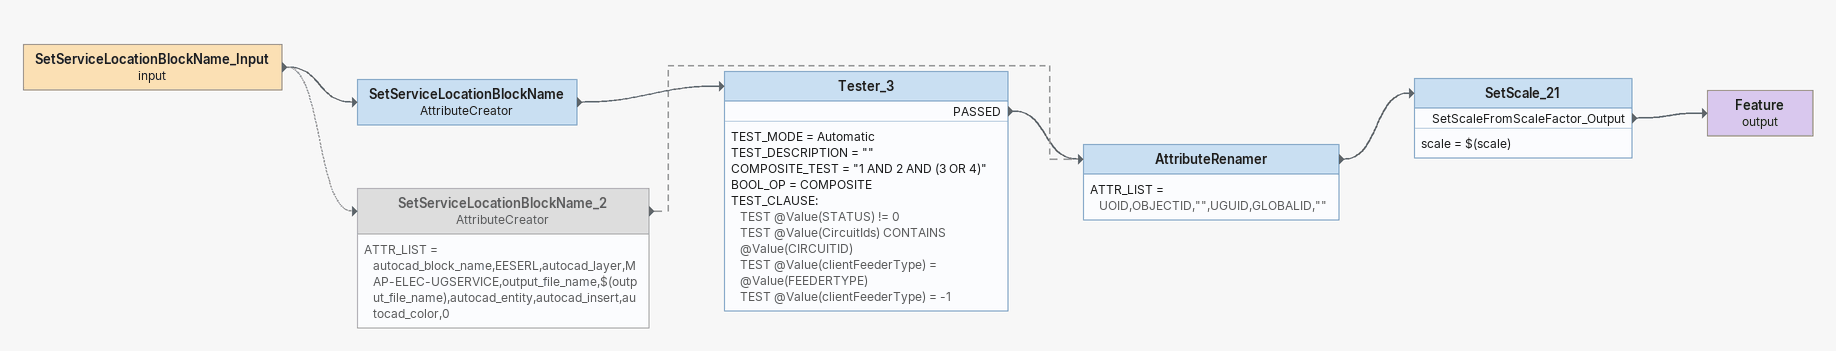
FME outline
SetServiceLocationBlockName_Input (input)
    -> SetServiceLocationBlockName
    -> SetServiceLocationBlockName_2 [off]
SetServiceLocationBlockName: AttributeCreator
    -> Tester_3
Tester_3
    TEST_MODE = Automatic
    TEST_DESCRIPTION = ""
    COMPOSITE_TEST = "1 AND 2 AND (3 OR 4)"
    BOOL_OP = COMPOSITE
    TEST_CLAUSE:
      TEST @Value(STATUS) != 0
      TEST @Value(CircuitIds) CONTAINS @Value(CIRCUITID)
      TEST @Value(clientFeederType) = @Value(FEEDERTYPE)
      TEST @Value(clientFeederType) = -1
    PASSED -> AttributeRenamer
SetServiceLocationBlockName_2: AttributeCreator [off]
    ATTR_LIST = autocad_block_name,EESERL,autocad_layer,MAP-ELEC-UGSERVICE,output_file_name,$(output_file_name),autocad_entity,autocad_insert,autocad_color,0
    -> AttributeRenamer [off]
AttributeRenamer
    ATTR_LIST = UOID,OBJECTID,"",UGUID,GLOBALID,""
    -> SetScale_21
SetScale_21
    scale = $(scale)
    SetScaleFromScaleFactor_Output -> Feature (output)
Feature (output)
